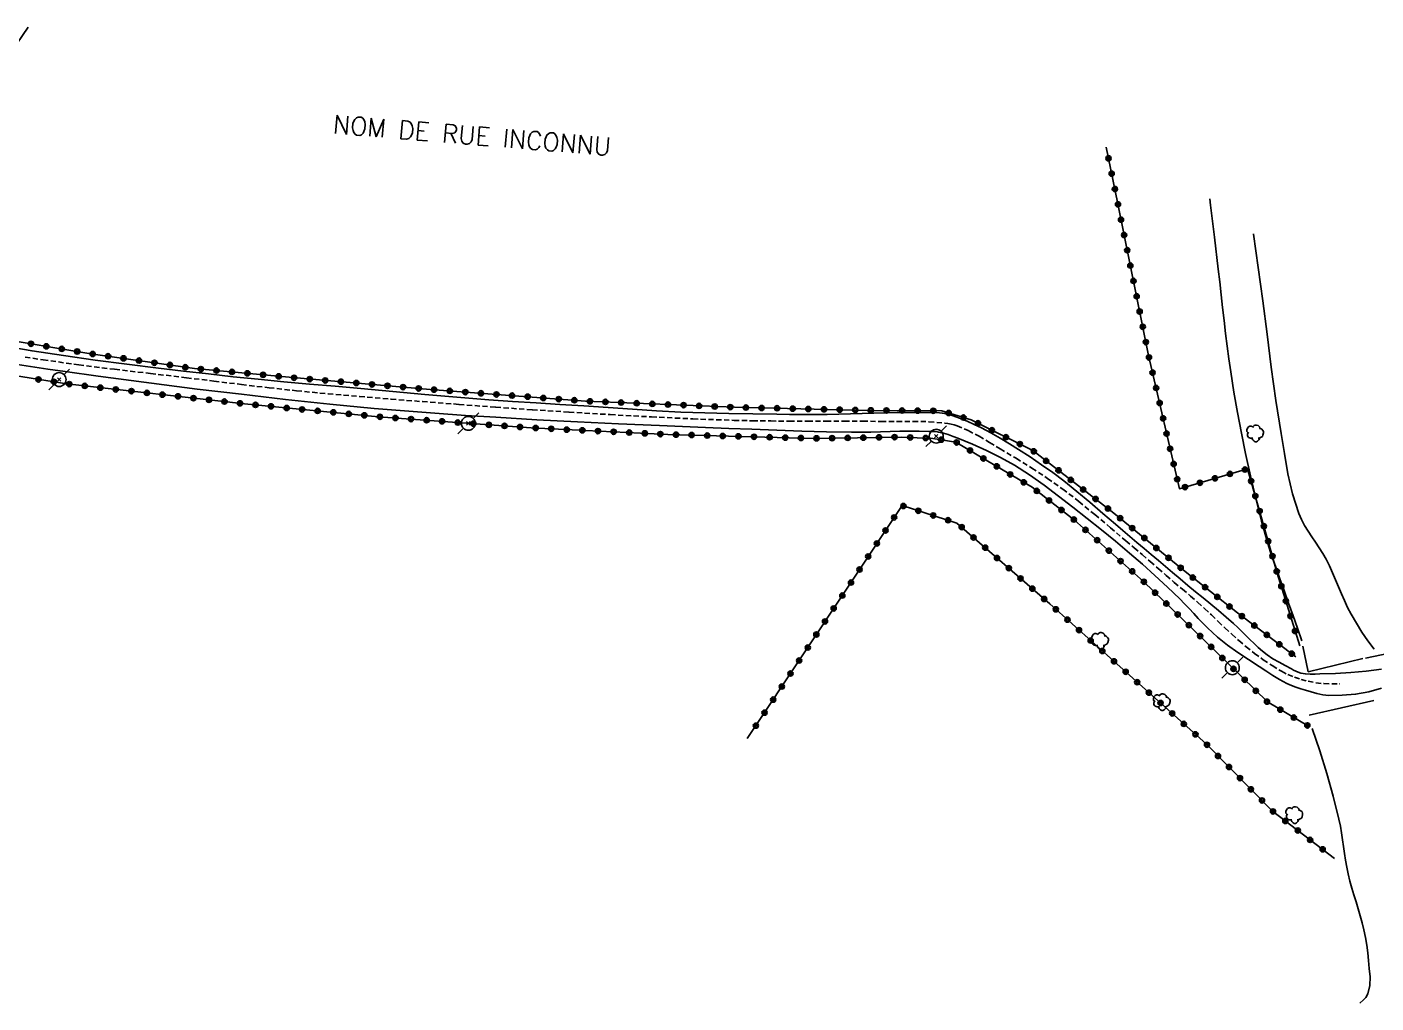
# Model space of a CAD drawing. Header units: millimetres. Extents: x 149000 to 150002, y 151999 to 153000.
# Drawn here: x 149675.2 to 149804.8, y 152866.2 to 152959.9 of the extents above; entities that cross this region are included whole.
import ezdxf
from ezdxf.enums import TextEntityAlignment as Align

# ---------------------------------------------------------------- set-up
doc = ezdxf.new("R2010")
doc.units = ezdxf.units.MM
doc.linetypes.add('DASHED', pattern=[0.75, 0.5, -0.25])
doc.layers.get('0').update_dxf_attribs({"linetype": 'CONTINUOUS'})
for name, color, linetype in [('W0001', 6, 'DASHED'), ('W0008', 7, 'CONTINUOUS'), ('W0120', 7, 'CONTINUOUS'), ('w0300', 7, 'CONTINUOUS'), ('w0323', 7, 'CONTINUOUS'), ('W0473', 7, 'CONTINUOUS'), ('W0510', 5, 'CONTINUOUS'), ('W0989', 7, 'CONTINUOUS')]:
    doc.layers.add(name, color=color, linetype=linetype)
doc.styles.get("Standard").update_dxf_attribs({"font": 'romans.shx', "width": 0.85})

# ---------------------------------------------------------------- blocks, each defined once
blk = doc.blocks.new('T473')
for p, q in [((-0.166667, 0.166667), (0.166667, -0.166667)), ((-0.166667, -0.166667), (0.166667, 0.166667)), ((0.500001, 0.500001), (1.000002, 1.000002)), ((-1.000002, -1.000002), (-0.500001, -0.500001))]:
    blk.add_line(p, q)
blk.add_ellipse((0, 0), major_axis=(0.471405, 0.471405), ratio=1, start_param=5.4977871438, end_param=11.780972451)
blk = doc.blocks.new('T300')
for p, q in [((-0.8, 0.51), (-0.86, 0.34)), ((-0.86, 0.34), (-0.86, 0.17)), ((-0.86, 0.17), (-0.74, 0.06)), ((-0.69, 0.63), (-0.8, 0.51)), ((-0.8, -0.06), (-0.74, 0.06)), ((-0.74, 0.06), (-0.69, 0.11)), ((-0.57, 0.69), (-0.69, 0.63)), ((-0.46, 0.69), (-0.57, 0.69)), ((-0.29, 0.63), (-0.46, 0.69)), ((-0.29, 0.63), (-0.17, 0.74)), ((-0.23, 0.57), (-0.29, 0.63)), ((-0.17, 0.74), (-0.06, 0.8)), ((-0.06, 0.8), (0.06, 0.8)), ((0.06, 0.8), (0.23, 0.74)), ((0.23, 0.74), (0.34, 0.63)), ((0.34, 0.63), (0.4, 0.51)), ((0.46, 0.46), (0.34, 0.46)), ((0.4, 0.51), (0.4, 0.46)), ((0.57, 0.4), (0.46, 0.46)), ((0.57, 0.4), (0.69, 0.29)), ((0.69, 0.29), (0.74, 0.17)), ((0.74, 0.06), (0.69, -0.17)), ((0.74, 0.17), (0.74, 0.06)), ((-0.8, -0.17), (-0.8, -0.06)), ((-0.8, -0.23), (-0.8, -0.17)), ((-0.74, -0.34), (-0.8, -0.23)), ((-0.69, -0.4), (-0.74, -0.34)), ((-0.51, -0.46), (-0.69, -0.4)), ((-0.4, -0.46), (-0.51, -0.46)), ((-0.4, -0.46), (-0.34, -0.46)), ((-0.34, -0.46), (-0.34, -0.4)), ((-0.34, -0.51), (-0.34, -0.46)), ((-0.29, -0.63), (-0.34, -0.51)), ((-0.17, -0.74), (-0.29, -0.63)), ((-0.06, -0.8), (-0.17, -0.74)), ((0.06, -0.8), (-0.06, -0.8)), ((0.17, -0.74), (0.06, -0.8)), ((0.23, -0.69), (0.17, -0.74)), ((0.29, -0.46), (0.23, -0.46)), ((0.29, -0.63), (0.23, -0.69)), ((0.46, -0.4), (0.29, -0.46)), ((0.34, -0.51), (0.29, -0.63)), ((0.34, -0.51), (0.34, -0.46)), ((0.57, -0.34), (0.46, -0.4)), ((0.63, -0.29), (0.57, -0.34)), ((0.69, -0.17), (0.63, -0.29))]:
    blk.add_line(p, q)
blk = doc.blocks.new('t323o')
at = {"color": 0, "linetype": 'Continuous'}
for radius in [0.25, 0.15]:
    blk.add_circle((0, 0), radius, dxfattribs=at)

msp = doc.modelspace()

# ---------------------------------------------------------------- linework, layer by layer
at = {"layer": 'W0001'}
msp.add_lwpolyline([(149675.03, 152928.23), (149676.76, 152927.97), (149680.19, 152927.49), (149683.64, 152927.06), (149687.09, 152926.66), (149690.53, 152926.25), (149693.18, 152925.93), (149695.82, 152925.6), (149698.47, 152925.29), (149701.12, 152925), (149704.14, 152924.71), (149707.16, 152924.45), (149710.19, 152924.2), (149713.21, 152923.96), (149716.73, 152923.69), (149720.25, 152923.42), (149723.77, 152923.17), (149727.29, 152922.95), (149731.25, 152922.71), (149735.21, 152922.49), (149739.18, 152922.3), (149743.14, 152922.16), (149744.91, 152922.12), (149746.67, 152922.1), (149748.44, 152922.09), (149750.2, 152922.09), (149751.96, 152922.09), (149753.73, 152922.09), (149755.49, 152922.08), (149757.26, 152922.05), (149758.79, 152922.05), (149760.32, 152922.06), (149761.86, 152922.03), (149763.39, 152921.9), (149763.69, 152921.86), (149763.99, 152921.8), (149764.28, 152921.73), (149764.57, 152921.63), (149765.64, 152921.17), (149766.68, 152920.63), (149767.69, 152920.04), (149768.7, 152919.44), (149770.23, 152918.52), (149771.75, 152917.58), (149773.25, 152916.59), (149774.71, 152915.56), (149776.27, 152914.37), (149777.79, 152913.12), (149779.29, 152911.85), (149780.79, 152910.58), (149781.57, 152909.93), (149782.34, 152909.27), (149783.12, 152908.6), (149783.89, 152907.94), (149784.66, 152907.27), (149785.43, 152906.6), (149786.21, 152905.94), (149786.99, 152905.29), (149787.67, 152904.7), (149788.34, 152904.09), (149789, 152903.48), (149789.65, 152902.85), (149790.3, 152902.23), (149790.96, 152901.62), (149791.63, 152901.01), (149792.32, 152900.43), (149793.13, 152899.79), (149793.98, 152899.18), (149794.84, 152898.61), (149795.73, 152898.07), (149796.34, 152897.75), (149796.97, 152897.49), (149797.62, 152897.28), (149798.28, 152897.11), (149799.03, 152896.97), (149799.8, 152896.88), (149800.56, 152896.85), (149801.33, 152896.86)], dxfattribs=at)
at = {"layer": 'W0008'}
for points in [[(149805.33, 152898.28), (149803.86, 152898.09), (149802.38, 152897.95), (149800.9, 152897.85), (149799.41, 152897.81), (149798.95, 152897.8), (149798.49, 152897.8), (149798.03, 152897.82), (149797.57, 152897.9), (149797.33, 152897.97), (149797.11, 152898.07), (149796.89, 152898.18), (149796.68, 152898.3), (149796.08, 152898.61), (149795.49, 152898.93), (149794.9, 152899.28), (149794.34, 152899.66), (149793.91, 152900), (149793.49, 152900.36), (149793.09, 152900.74), (149792.7, 152901.12), (149792.31, 152901.51), (149791.92, 152901.9), (149791.53, 152902.28), (149791.12, 152902.65), (149790.4, 152903.27), (149789.68, 152903.89), (149788.95, 152904.5), (149788.21, 152905.11), (149787.47, 152905.71), (149786.74, 152906.32), (149786, 152906.93), (149785.27, 152907.54), (149784.58, 152908.12), (149783.9, 152908.7), (149783.21, 152909.28), (149782.53, 152909.86), (149781.84, 152910.44), (149781.16, 152911.02), (149780.48, 152911.6), (149779.79, 152912.18), (149778.55, 152913.23), (149777.33, 152914.29), (149776.08, 152915.34), (149774.81, 152916.35), (149773.75, 152917.14), (149772.67, 152917.9), (149771.57, 152918.65), (149770.46, 152919.37), (149769.59, 152919.91), (149768.71, 152920.44), (149767.82, 152920.95), (149766.91, 152921.43), (149766.22, 152921.76), (149765.52, 152922.08), (149764.81, 152922.36), (149764.09, 152922.62), (149763.85, 152922.69), (149763.62, 152922.76), (149763.38, 152922.81), (149763.14, 152922.85), (149762.62, 152922.9), (149762.09, 152922.92), (149761.56, 152922.92), (149761.04, 152922.92), (149759.92, 152922.92), (149758.8, 152922.91), (149757.68, 152922.88), (149756.56, 152922.84), (149755.44, 152922.81), (149754.32, 152922.78), (149753.2, 152922.75), (149752.08, 152922.73), (149750.87, 152922.72), (149749.67, 152922.72), (149748.46, 152922.73), (149747.25, 152922.74), (149744.95, 152922.78), (149742.64, 152922.82), (149740.33, 152922.87), (149738.03, 152922.96), (149735.7, 152923.08), (149733.37, 152923.23), (149731.04, 152923.39), (149728.7, 152923.54), (149726.42, 152923.69), (149724.14, 152923.83), (149721.86, 152923.97), (149719.58, 152924.14), (149716.51, 152924.39), (149713.44, 152924.65), (149710.37, 152924.93), (149707.3, 152925.21), (149704.83, 152925.43), (149702.36, 152925.64), (149699.89, 152925.87), (149697.42, 152926.11), (149695.03, 152926.35), (149692.64, 152926.61), (149690.25, 152926.88), (149687.86, 152927.17), (149684.82, 152927.55), (149681.78, 152927.95), (149678.74, 152928.37), (149675.71, 152928.83), (149674.04, 152929.11)], [(149673.89, 152927.57), (149675.55, 152927.32), (149677.22, 152927.08), (149678.88, 152926.85), (149682.05, 152926.4), (149685.22, 152925.97), (149688.39, 152925.56), (149691.56, 152925.16), (149695.81, 152924.66), (149700.05, 152924.17), (149704.3, 152923.72), (149708.56, 152923.31), (149711.48, 152923.06), (149714.41, 152922.84), (149717.33, 152922.64), (149720.26, 152922.45), (149724.19, 152922.22), (149728.11, 152922.02), (149732.04, 152921.84), (149735.97, 152921.66), (149738.19, 152921.56), (149740.41, 152921.46), (149742.64, 152921.38), (149744.86, 152921.3), (149747.25, 152921.21), (149749.64, 152921.13), (149752.03, 152921.07), (149754.42, 152921.03), (149755.35, 152921.03), (149756.28, 152921.04), (149757.21, 152921.06), (149758.14, 152921.08), (149759.07, 152921.11), (149759.99, 152921.12), (149760.93, 152921.12), (149761.86, 152921.1), (149762.09, 152921.1), (149762.32, 152921.09), (149762.55, 152921.08), (149762.78, 152921.04), (149763.26, 152920.93), (149763.72, 152920.79), (149764.18, 152920.62), (149764.64, 152920.45), (149766.03, 152919.88), (149767.4, 152919.27), (149768.75, 152918.6), (149770.07, 152917.87), (149771.53, 152916.94), (149772.94, 152915.93), (149774.31, 152914.87), (149775.68, 152913.82), (149777.07, 152912.75), (149778.44, 152911.66), (149779.79, 152910.55), (149781.12, 152909.42), (149782.36, 152908.35), (149783.57, 152907.25), (149784.77, 152906.14), (149785.95, 152905.01), (149786.41, 152904.56), (149786.86, 152904.1), (149787.3, 152903.63), (149787.73, 152903.15), (149788.18, 152902.69), (149788.63, 152902.23), (149789.1, 152901.78), (149789.58, 152901.35), (149790.54, 152900.59), (149791.53, 152899.88), (149792.55, 152899.21), (149793.57, 152898.54), (149794.22, 152898.11), (149794.88, 152897.68), (149795.54, 152897.27), (149796.24, 152896.9), (149796.68, 152896.71), (149797.12, 152896.54), (149797.58, 152896.39), (149798.04, 152896.25), (149798.58, 152896.09), (149799.13, 152895.93), (149799.69, 152895.81), (149800.27, 152895.75), (149801.56, 152895.76), (149802.84, 152895.87), (149804.11, 152896.11), (149805.35, 152896.45)]]:
    msp.add_lwpolyline(points, dxfattribs=at)
at = {"layer": 'W0120'}
for points in [[(149797.79, 152900.48), (149798.29, 152898.02), (149803.53, 152899.29)], [(149798.4, 152893.86), (149804.59, 152895.27)]]:
    msp.add_lwpolyline(points, dxfattribs=at)
at = {"layer": 'w0323'}
for points in [[(149797.12, 152899.46), (149791.51, 152903.67), (149786.32, 152907.78), (149779.63, 152913.24), (149771.83, 152919.27), (149765.92, 152922.2), (149763.09, 152923.07), (149755.94, 152923.12), (149743.18, 152923.41), (149728.86, 152924.01), (149713.94, 152925.13), (149700.77, 152926.26), (149691.31, 152927.14), (149681.34, 152928.56), (149671.74, 152930.15), (149665.12, 152931.71), (149659.99, 152933.52), (149657.65, 152934.94), (149663.8, 152943.56), (149674.24, 152958.31), (149675.33, 152959.92)], [(149797.48, 152900.51), (149795.32, 152907.48), (149792.47, 152917.52), (149785.92, 152915.59), (149782.96, 152928.37), (149779.97, 152943.12), (149778.89, 152948.38)], [(149939.63, 152928.15), (149924.76, 152924.91), (149905.61, 152920.43), (149891.75, 152917.17), (149881.2, 152914.87), (149858.07, 152910.12), (149847.23, 152907.49), (149832.19, 152904.6), (149817.64, 152901.91), (149809.51, 152900.52), (149803.8, 152899.32)], [(149798.33, 152892.8), (149794.37, 152895.12), (149788.28, 152901.09), (149782.46, 152906.7), (149775.85, 152912.58), (149771.77, 152915.73), (149767.51, 152918.25), (149764.46, 152920.07), (149762.25, 152920.43), (149759.23, 152920.56), (149750.78, 152920.42), (149736.79, 152920.81), (149723.65, 152921.44), (149708.98, 152922.51), (149696.11, 152923.74), (149679.04, 152925.67), (149671.17, 152926.9)], [(149744.41, 152891.6), (149744.79, 152892.18), (149759.28, 152913.98), (149764.55, 152912.3), (149773.46, 152904.55), (149788.49, 152891.1), (149794.86, 152884.65), (149800.83, 152880.09)]]:
    msp.add_lwpolyline(points, dxfattribs=at)
at = {"layer": 'W0510'}
for points in [[(149788.83, 152943.44), (149788.9, 152942.81), (149789.28, 152939.75), (149789.65, 152936.68), (149789.8, 152935.45), (149789.94, 152934.21), (149790.07, 152932.98), (149790.21, 152931.75), (149790.36, 152930.51), (149790.51, 152929.28), (149790.67, 152928.05), (149790.85, 152926.82), (149791.16, 152924.85), (149791.51, 152922.9), (149791.88, 152920.94), (149792.28, 152918.99), (149792.76, 152916.82), (149793.26, 152914.65), (149793.8, 152912.48), (149794.4, 152910.34), (149794.77, 152909.2), (149795.17, 152908.07), (149795.58, 152906.94), (149795.98, 152905.82), (149796.41, 152904.61), (149796.84, 152903.4), (149797.26, 152902.2), (149797.69, 152900.99)], [(149804.64, 152900.2), (149804.03, 152901), (149803.46, 152901.83), (149802.92, 152902.68), (149802.41, 152903.55), (149802.07, 152904.2), (149801.77, 152904.85), (149801.48, 152905.52), (149801.2, 152906.19), (149800.92, 152906.86), (149800.64, 152907.52), (149800.34, 152908.18), (149800.02, 152908.83), (149799.7, 152909.39), (149799.36, 152909.93), (149799, 152910.46), (149798.64, 152910.98), (149798.29, 152911.52), (149797.95, 152912.06), (149797.65, 152912.63), (149797.38, 152913.22), (149796.77, 152915.1), (149796.34, 152917.03), (149796.02, 152918.98), (149795.7, 152920.91), (149795.18, 152924.08), (149794.75, 152927.26), (149794.34, 152930.44), (149793.93, 152933.62), (149793.49, 152936.83), (149793.05, 152940.05), (149793.05, 152940.08)], [(149798.68, 152892.59), (149799.41, 152890.44), (149800.09, 152888.26), (149800.69, 152886.07), (149801.24, 152883.86), (149801.38, 152883.21), (149801.49, 152882.55), (149801.6, 152881.9), (149801.69, 152881.24), (149801.78, 152880.58), (149801.89, 152879.92), (149802, 152879.26), (149802.14, 152878.61), (149802.3, 152877.93), (149802.49, 152877.26), (149802.69, 152876.6), (149802.89, 152875.93), (149803.1, 152875.27), (149803.29, 152874.6), (149803.48, 152873.93), (149803.64, 152873.26), (149803.79, 152872.52), (149803.92, 152871.78), (149804.02, 152871.04), (149804.09, 152870.29), (149804.16, 152869.52), (149804.24, 152868.72), (149804.22, 152867.89), (149804.01, 152867.1), (149803.82, 152866.76), (149803.56, 152866.48), (149803.28, 152866.24), (149803.26, 152866.22)]]:
    msp.add_lwpolyline(points, dxfattribs=at)

# ---------------------------------------------------------------- block references
at = {"layer": 'w0300'}
for p in [(149793.26, 152920.91), (149778.36, 152901), (149784.28, 152895.11), (149797.01, 152884.27)]:
    msp.add_blockref('T300', p, dxfattribs=at)
at = {"layer": 'w0323'}
for p, rotation in [((149779.11, 152947.31), 101.6009281594978), ((149779.41, 152945.84), 101.6009281594978), ((149779.72, 152944.37), 101.6009281594978), ((149780.02, 152942.9), 101.462231114935), ((149780.31, 152941.43), 101.462231114935), ((149780.61, 152939.96), 101.462231114935), ((149780.91, 152938.49), 101.462231114935), ((149781.21, 152937.02), 101.462231114935), ((149781.51, 152935.55), 101.462231114935), ((149781.81, 152934.08), 101.462231114935), ((149782.1, 152932.61), 101.462231114935), ((149782.4, 152931.14), 101.462231114935), ((149675.6, 152929.51), 170.5647849292632), ((149677.08, 152929.27), 170.5647849292632), ((149678.56, 152929.02), 170.5647849292632), ((149680.04, 152928.77), 170.5647849292632), ((149782.7, 152929.67), 101.462231114935), ((149681.52, 152928.53), 171.8988666058166), ((149683.01, 152928.32), 171.8988666058166), ((149684.49, 152928.11), 171.8988666058166), ((149685.98, 152927.9), 171.8988666058166), ((149687.46, 152927.69), 171.8988666058166), ((149688.95, 152927.48), 171.8988666058166), ((149690.43, 152927.26), 171.8988666058166), ((149783, 152928.2), 103.0355224732463), ((149676.32, 152926.09), 171.1253365241755), ((149691.92, 152927.08), 174.6946758210306), ((149693.42, 152926.94), 174.6946758210306), ((149694.91, 152926.81), 174.6946758210306), ((149696.4, 152926.67), 174.6946758210306), ((149697.9, 152926.53), 174.6946758210306), ((149699.39, 152926.39), 174.6946758210306), ((149700.88, 152926.25), 175.0769829217169), ((149702.38, 152926.12), 175.0769829217169), ((149703.87, 152925.99), 175.0769829217169), ((149783.34, 152926.74), 103.0355224732463), ((149677.8, 152925.86), 171.1253365241755), ((149679.28, 152925.64), 173.5659333355885), ((149680.77, 152925.47), 173.5659333355885), ((149682.26, 152925.3), 173.5659333355885), ((149683.75, 152925.13), 173.5659333355885), ((149685.25, 152924.97), 173.5659333355885), ((149686.74, 152924.8), 173.5659333355885), ((149705.37, 152925.87), 175.0769829217169), ((149706.86, 152925.74), 175.0769829217169), ((149708.36, 152925.61), 175.0769829217169), ((149709.85, 152925.48), 175.0769829217169), ((149711.35, 152925.35), 175.0769829217169), ((149712.84, 152925.22), 175.0769829217169), ((149714.33, 152925.1), 175.717912314525), ((149715.83, 152924.99), 175.717912314525), ((149717.33, 152924.87), 175.717912314525), ((149718.82, 152924.76), 175.717912314525), ((149783.68, 152925.28), 103.0355224732463), ((149688.23, 152924.63), 173.5659333355885), ((149689.72, 152924.46), 173.5659333355885), ((149691.21, 152924.29), 173.5659333355885), ((149692.7, 152924.13), 173.5659333355885), ((149694.19, 152923.96), 173.5659333355885), ((149695.68, 152923.79), 173.5659333355885), ((149697.17, 152923.64), 174.5390735492633), ((149698.66, 152923.5), 174.5390735492633), ((149720.32, 152924.65), 175.717912314525), ((149721.81, 152924.54), 175.717912314525), ((149723.31, 152924.43), 175.717912314525), ((149724.81, 152924.31), 175.717912314525), ((149726.3, 152924.2), 175.717912314525), ((149727.8, 152924.09), 175.717912314525), ((149729.29, 152923.99), 177.6045692245362), ((149730.79, 152923.93), 177.6045692245362), ((149732.29, 152923.87), 177.6045692245362), ((149733.79, 152923.8), 177.6045692245362), ((149735.29, 152923.74), 177.6045692245362), ((149736.79, 152923.68), 177.6045692245362), ((149738.29, 152923.62), 177.6045692245362), ((149739.78, 152923.55), 177.6045692245362), ((149741.28, 152923.49), 177.6045692245362), ((149742.78, 152923.43), 177.6045692245362), ((149744.28, 152923.39), 178.7068206288216), ((149784.02, 152923.82), 103.0355224732463), ((149700.16, 152923.35), 174.5390735492633), ((149701.65, 152923.21), 174.5390735492633), ((149703.14, 152923.07), 174.5390735492633), ((149704.64, 152922.93), 174.5390735492633), ((149706.13, 152922.78), 174.5390735492633), ((149707.62, 152922.64), 174.5390735492633), ((149709.12, 152922.5), 175.8158420488849), ((149710.61, 152922.39), 175.8158420488849), ((149712.11, 152922.28), 175.8158420488849), ((149713.61, 152922.17), 175.8158420488849), ((149745.78, 152923.35), 178.7068206288216), ((149747.28, 152923.32), 178.7068206288216), ((149748.78, 152923.28), 178.7068206288216), ((149750.28, 152923.25), 178.7068206288216), ((149751.78, 152923.22), 178.7068206288216), ((149753.28, 152923.18), 178.7068206288216), ((149754.78, 152923.15), 178.7068206288216), ((149756.28, 152923.12), 179.5915522426541), ((149757.78, 152923.11), 179.5915522426541), ((149759.28, 152923.1), 179.5915522426541), ((149760.78, 152923.09), 179.5915522426541), ((149762.28, 152923.08), 179.5915522426541), ((149763.75, 152922.87), 162.8120095173949), ((149765.18, 152922.43), 162.8120095173949), ((149784.36, 152922.35), 103.0355224732463), ((149715.1, 152922.06), 175.8158420488849), ((149716.6, 152921.95), 175.8158420488849), ((149718.09, 152921.84), 175.8158420488849), ((149719.59, 152921.73), 175.8158420488849), ((149721.09, 152921.63), 175.8158420488849), ((149722.58, 152921.52), 175.8158420488849), ((149724.08, 152921.42), 177.2548355090582), ((149725.58, 152921.35), 177.2548355090582), ((149727.07, 152921.27), 177.2548355090582), ((149728.57, 152921.2), 177.2548355090582), ((149730.07, 152921.13), 177.2548355090582), ((149731.57, 152921.06), 177.2548355090582), ((149733.07, 152920.99), 177.2548355090582), ((149734.57, 152920.91), 177.2548355090582), ((149736.06, 152920.84), 177.2548355090582), ((149766.57, 152921.88), 153.6449507397683), ((149767.91, 152921.21), 153.6449507397683), ((149784.69, 152920.89), 103.0355224732463), ((149737.56, 152920.79), 178.4317104195341), ((149739.06, 152920.75), 178.4317104195341), ((149740.56, 152920.7), 178.4317104195341), ((149742.06, 152920.66), 178.4317104195341), ((149743.56, 152920.62), 178.4317104195341), ((149745.06, 152920.58), 178.4317104195341), ((149746.56, 152920.54), 178.4317104195341), ((149748.06, 152920.5), 178.4317104195341), ((149749.56, 152920.46), 178.4317104195341), ((149751.06, 152920.43), 180.9151902017786), ((149752.56, 152920.45), 180.9151902017786), ((149754.06, 152920.48), 180.9151902017786), ((149755.56, 152920.5), 180.9151902017786), ((149757.06, 152920.53), 180.9151902017786), ((149758.56, 152920.55), 180.9151902017786), ((149760.06, 152920.52), 177.4833320131677), ((149761.56, 152920.46), 177.4833320131677), ((149763.04, 152920.3), 170.8245762046423), ((149764.52, 152920.04), 149.2409098924294), ((149769.26, 152920.54), 153.6449507397683), ((149770.6, 152919.88), 153.6449507397683), ((149765.81, 152919.27), 149.2409098924294), ((149767.09, 152918.5), 149.2409098924294), ((149771.93, 152919.19), 142.3201782442246), ((149773.12, 152918.27), 142.3201782442246), ((149785.03, 152919.43), 103.0355224732463), ((149768.38, 152917.74), 149.3555969376932), ((149769.67, 152916.97), 149.3555969376932), ((149774.31, 152917.36), 142.3201782442246), ((149785.37, 152917.97), 103.0355224732463), ((149790.77, 152917.02), 196.3904877945774), ((149792.21, 152917.44), 196.3904877945774), ((149770.97, 152916.21), 149.3555969376932), ((149775.49, 152916.44), 142.3201782442246), ((149776.68, 152915.52), 142.3201782442246), ((149785.71, 152916.51), 103.0355224732463), ((149786.46, 152915.75), 196.3904877945774), ((149787.89, 152916.17), 196.3904877945774), ((149789.33, 152916.59), 196.3904877945774), ((149792.81, 152916.33), 105.8661528521881), ((149772.22, 152915.39), 142.3561526421313), ((149773.4, 152914.47), 142.3561526421313), ((149777.87, 152914.61), 142.3201782442246), ((149793.22, 152914.89), 105.8661528521881), ((149759.41, 152913.94), 342.3902419700574), ((149760.84, 152913.48), 342.3902419700574), ((149762.27, 152913.03), 342.3902419700574), ((149774.59, 152913.55), 142.3561526421313), ((149779.06, 152913.69), 142.3201782442246), ((149793.63, 152913.45), 105.8661528521881), ((149758.52, 152912.84), 56.38703999454088), ((149763.7, 152912.57), 342.3902419700574), ((149765.01, 152911.91), 318.9614700089895), ((149775.78, 152912.64), 142.3561526421313), ((149776.9, 152911.64), 138.328255231797), ((149780.23, 152912.76), 140.752611155504), ((149781.39, 152911.81), 140.752611155504), ((149794.04, 152912), 105.8661528521881), ((149756.86, 152910.34), 56.38703999454088), ((149757.69, 152911.59), 56.38703999454088), ((149766.14, 152910.92), 318.9614700089895), ((149778.03, 152910.65), 138.328255231797), ((149782.55, 152910.86), 140.752611155504), ((149794.45, 152910.56), 105.8661528521881), ((149756.03, 152909.09), 56.38703999454088), ((149767.27, 152909.94), 318.9614700089895), ((149779.15, 152909.65), 138.328255231797), ((149783.71, 152909.91), 140.752611155504), ((149794.86, 152909.12), 105.8661528521881), ((149755.2, 152907.84), 56.38703999454088), ((149768.4, 152908.95), 318.9614700089895), ((149769.53, 152907.97), 318.9614700089895), ((149780.27, 152908.65), 138.328255231797), ((149784.88, 152908.96), 140.752611155504), ((149786.04, 152908.01), 140.752611155504), ((149754.37, 152906.59), 56.38703999454088), ((149770.66, 152906.98), 318.9614700089895), ((149781.39, 152907.66), 138.328255231797), ((149782.51, 152906.66), 136.062024668951), ((149787.21, 152907.07), 141.6415607665053), ((149795.27, 152907.67), 105.8661528521881), ((149753.54, 152905.34), 56.38703999454088), ((149771.79, 152906), 318.9614700089895), ((149783.59, 152905.62), 136.062024668951), ((149788.39, 152906.14), 141.6415607665053), ((149789.56, 152905.21), 141.6415607665053), ((149795.71, 152906.24), 107.1719511207035), ((149752.71, 152904.1), 56.38703999454088), ((149772.93, 152905.01), 318.9614700089895), ((149774.05, 152904.02), 318.1699117061141), ((149784.67, 152904.57), 136.062024668951), ((149790.74, 152904.28), 141.6415607665053), ((149796.15, 152904.81), 107.1719511207035), ((149751.88, 152902.85), 56.38703999454088), ((149775.17, 152903.02), 318.1699117061141), ((149785.75, 152903.53), 136.062024668951), ((149791.92, 152903.36), 143.1121218236906), ((149796.59, 152903.37), 107.1719511207035), ((149751.05, 152901.6), 56.38703999454088), ((149776.28, 152902.02), 318.1699117061141), ((149786.83, 152902.49), 136.062024668951), ((149787.91, 152901.45), 136.062024668951), ((149793.12, 152902.46), 143.1121218236906), ((149794.32, 152901.56), 143.1121218236906), ((149797.03, 152901.94), 107.1719511207035), ((149750.22, 152900.35), 56.38703999454088), ((149777.4, 152901.02), 318.1699117061141), ((149778.52, 152900.02), 318.1699117061141), ((149788.98, 152900.41), 135.5462003684929), ((149795.52, 152900.66), 143.1121218236906), ((149749.39, 152899.1), 56.38703999454088), ((149779.64, 152899.02), 318.1699117061141), ((149790.05, 152899.35), 135.5462003684929), ((149796.72, 152899.76), 143.1121218236906), ((149748.56, 152897.85), 56.38703999454088), ((149780.76, 152898.02), 318.1699117061141), ((149791.12, 152898.3), 135.5462003684929), ((149747.73, 152896.6), 56.38703999454088), ((149781.87, 152897.02), 318.1699117061141), ((149792.19, 152897.25), 135.5462003684929), ((149793.26, 152896.2), 135.5462003684929), ((149746.9, 152895.35), 56.38703999454088), ((149782.99, 152896.02), 318.1699117061141), ((149784.11, 152895.02), 318.1699117061141), ((149794.33, 152895.15), 135.5462003684929), ((149746.07, 152894.1), 56.38703999454088), ((149785.23, 152894.02), 318.1699117061141), ((149795.62, 152894.38), 149.6528097763379), ((149796.91, 152893.63), 149.6528097763379), ((149745.24, 152892.85), 56.38703999454088), ((149786.34, 152893.02), 318.1699117061141), ((149798.21, 152892.87), 149.6528097763379), ((149787.46, 152892.02), 318.1699117061141), ((149788.57, 152891.01), 314.6601819740071), ((149789.63, 152889.94), 314.6601819740071), ((149790.68, 152888.88), 314.6601819740071), ((149791.74, 152887.81), 314.6601819740071), ((149792.79, 152886.74), 314.6601819740071), ((149793.85, 152885.67), 314.6601819740071), ((149794.91, 152884.61), 322.6437943223464), ((149796.1, 152883.7), 322.6437943223464), ((149797.29, 152882.79), 322.6437943223464), ((149798.48, 152881.88), 322.6437943223464), ((149799.68, 152880.97), 322.6437943223464)]:
    msp.add_blockref('t323o', p, dxfattribs=dict(at, rotation=rotation))
at = {"layer": 'W0473'}
for p in [(149678.31, 152926.08), (149717.62, 152921.87), (149762.56, 152920.64), (149791.01, 152898.41)]:
    msp.add_blockref('T473', p, dxfattribs=at)

# ---------------------------------------------------------------- texts
at = {"layer": 'W0989'}
msp.add_text('NOM DE RUE INCONNU', height=1.75, rotation=355.3472, dxfattribs=at).set_placement((149717.98, 152949.51), align=Align.MIDDLE)

doc.saveas('drawing.dxf')
